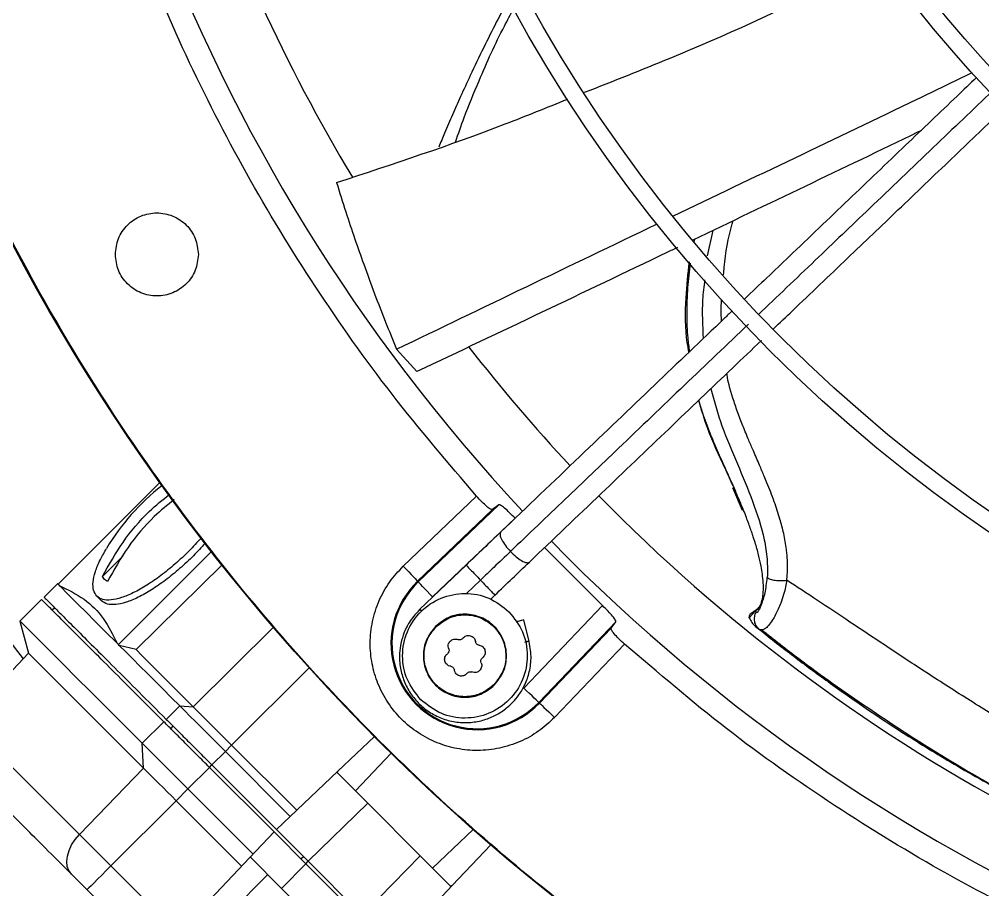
# Model space of a CAD drawing. Header units: inches. Extents: x 1229 to 1453, y -1023 to -720.
# Drawn here: x 1244.78 to 1250.26, y -994.6 to -989.65 of the extents above; entities that cross this region are included whole.
import ezdxf

# ---------------------------------------------------------------- set-up
doc = ezdxf.new("R2010")
doc.units = ezdxf.units.IN
doc.header["$MEASUREMENT"] = 0

msp = doc.modelspace()

# ---------------------------------------------------------------- linework, layer by layer
at = {"color": 18, "linetype": 'Continuous', "lineweight": 25, "true_color": 0x000000}
for p, q in [((1248.7254, -990.853), (1248.693, -990.9978)), ((1248.6202, -990.9147), (1248.6226, -990.9024)), ((1246.9271, -991.5281), (1247.0431, -991.6554)), ((1245.5806, -992.2863), (1245.0019, -992.8651)), ((1248.838, -992.3141), (1248.893, -992.4442)), ((1246.9651, -992.7628), (1247.3818, -992.3644)), ((1247.0467, -992.8482), (1247.4727, -992.4409)), ((1247.5089, -992.414), (1247.0505, -992.8522)), ((1247.5089, -992.414), (1247.4727, -992.4409)), ((1247.6008, -992.4895), (1247.1321, -992.9376)), ((1248.0982, -992.987), (1247.7683, -992.657)), ((1245.37, -992.7047), (1245.2541, -992.8207)), ((1245.3446, -993.2079), (1245.8737, -992.6788)), ((1245.9375, -992.7532), (1245.4451, -993.2373)), ((1247.3225, -992.7562), (1247.0577, -993.0093)), ((1245.2657, -992.8377), (1245.2541, -992.8207)), ((1245.2827, -992.8492), (1245.2657, -992.8377)), ((1244.9992, -992.8624), (1244.9219, -992.9384)), ((1245.0019, -992.8651), (1245.0089, -992.8721)), ((1247.0505, -992.8522), (1247.0467, -992.8482)), ((1247.4041, -992.8416), (1247.3244, -992.9178)), ((1245.2228, -992.9329), (1245.2489, -992.9591)), ((1247.4607, -992.951), (1247.4857, -992.927)), ((1244.9077, -992.9519), (1244.7852, -993.0744)), ((1244.9829, -992.9992), (1244.9689, -993.0132)), ((1247.6502, -993.4557), (1248.0982, -992.987)), ((1248.9807, -993.0046), (1248.9775, -993.0065)), ((1248.9331, -993.0559), (1248.9321, -993.0521)), ((1248.9331, -993.0559), (1248.9684, -993.016)), ((1248.9741, -993.0099), (1248.9368, -993.038)), ((1248.9684, -993.016), (1248.9715, -993.0136)), ((1248.9684, -993.016), (1248.9723, -993.024)), ((1244.7852, -993.0744), (1244.8343, -993.2579)), ((1246.2264, -993.1097), (1245.7694, -993.5616)), ((1247.6812, -993.1904), (1247.6515, -993.0682)), ((1248.1738, -993.0789), (1247.7356, -993.5373)), ((1248.1469, -993.1151), (1248.1738, -993.0789)), ((1248.9683, -993.1048), (1248.9914, -993.1234)), ((1248.1469, -993.1151), (1247.7396, -993.5411)), ((1248.9861, -993.1187), (1248.9936, -993.1235)), ((1245.3376, -993.2008), (1245.3446, -993.2079)), ((1245.3497, -993.2129), (1245.3446, -993.2079)), ((1245.4451, -993.2373), (1245.3497, -993.2129)), ((1248.2234, -993.2059), (1247.825, -993.6227)), ((1244.8343, -993.2579), (1244.4733, -993.6384)), ((1246.4296, -993.3401), (1245.9888, -993.7809)), ((1247.7396, -993.5411), (1247.7356, -993.5373)), ((1245.6173, -993.6337), (1245.6943, -993.5575)), ((1245.6943, -993.5575), (1245.7694, -993.5616)), ((1245.4806, -993.7699), (1245.6031, -993.6474)), ((1245.6425, -993.6868), (1245.6564, -993.6728)), ((1245.4883, -993.9118), (1245.4806, -993.7699)), ((1246.5932, -993.9289), (1246.8011, -993.7316)), ((1245.8767, -993.893), (1245.9532, -993.8165)), ((1245.9888, -993.7809), (1245.9532, -993.8165)), ((1245.9532, -993.8165), (1246.3225, -994.1857)), ((1245.9888, -993.7809), (1246.359, -994.1511)), ((1246.8966, -993.8267), (1246.693, -994.0412)), ((1245.1238, -994.2888), (1245.4883, -993.9118)), ((1245.7402, -994.0295), (1245.8627, -993.907)), ((1245.8627, -993.907), (1245.8767, -993.893)), ((1246.23, -994.2742), (1245.8627, -993.907)), ((1245.8767, -993.893), (1246.2439, -994.2603)), ((1246.5932, -993.9289), (1246.2439, -994.2603)), ((1246.5904, -993.9386), (1246.5932, -993.9289)), ((1246.7626, -994.1108), (1246.5904, -993.9386)), ((1245.6731, -994.0966), (1245.7402, -994.0295)), ((1245.7402, -994.0295), (1246.1107, -994.3999)), ((1245.3023, -994.4674), (1245.6731, -994.0966)), ((1246.0453, -994.4689), (1245.6731, -994.0966)), ((1246.4249, -994.4413), (1246.7626, -994.1108)), ((1247.0616, -994.4098), (1246.7626, -994.1108)), ((1246.8495, -994.1976), (1246.8494, -994.1977)), ((1246.2439, -994.2603), (1246.3971, -994.4134)), ((1247.1312, -994.4794), (1247.362, -994.2604)), ((1246.0919, -994.4198), (1246.23, -994.2742)), ((1246.411, -994.4552), (1246.23, -994.2742)), ((1246.9747, -994.323), (1246.9748, -994.3229)), ((1247.2435, -994.5792), (1247.4627, -994.3482)), ((1245.6682, -994.8663), (1246.0919, -994.4198)), ((1246.0919, -994.4198), (1246.096, -994.4186)), ((1246.096, -994.4186), (1246.2733, -994.5959)), ((1246.3831, -994.4274), (1246.3971, -994.4134)), ((1246.3971, -994.4134), (1246.4249, -994.4413)), ((1247.0616, -994.4098), (1246.7311, -994.7475)), ((1247.2338, -994.582), (1247.0616, -994.4098)), ((1245.6843, -994.8493), (1245.3023, -994.4674)), ((1246.2733, -994.5959), (1246.411, -994.4552)), ((1246.7172, -994.7614), (1246.411, -994.4552)), ((1246.4111, -994.4554), (1246.4249, -994.4413)), ((1246.7311, -994.7475), (1246.4249, -994.4413)), ((1245.7566, -994.9546), (1246.1943, -994.5169)), ((1246.9121, -994.9285), (1247.2435, -994.5792)), ((1247.2435, -994.5792), (1247.2338, -994.582)), ((1245.1668, -994.6029), (1246.5695, -996.0056)), ((1246.2733, -994.5959), (1246.5765, -994.8991))]:
    msp.add_line(p, q, dxfattribs=at)
at = {"color": 18, "linetype": 'Continuous', "lineweight": 25, "true_color": 0x000000, "flags": 128}
for points in [[(1246.9651, -992.7628), (1246.9808, -992.7793), (1246.996, -992.7951), (1247.01, -992.8098), (1247.0223, -992.8227), (1247.0324, -992.8333), (1247.0401, -992.8413), (1247.0449, -992.8463), (1247.0467, -992.8482)], [(1245.0089, -992.8721), (1245.0247, -992.888), (1245.0481, -992.9113), (1245.0787, -992.9419), (1245.1167, -992.9799), (1245.1617, -993.0249), (1245.2137, -993.0769), (1245.2724, -993.1356), (1245.3376, -993.2008)], [(1247.1321, -992.9376), (1247.1164, -992.9211), (1247.1012, -992.9052), (1247.0872, -992.8906), (1247.0749, -992.8777), (1247.0648, -992.8671), (1247.0571, -992.8591), (1247.0523, -992.8541), (1247.0505, -992.8522)], [(1244.7852, -993.0744), (1244.7903, -993.0795), (1244.8057, -993.0949), (1244.8313, -993.1205), (1244.867, -993.1562), (1244.9125, -993.2017), (1244.9676, -993.2568), (1245.032, -993.3212), (1245.1055, -993.3947), (1245.1875, -993.4767), (1245.2777, -993.5669), (1245.3756, -993.6648), (1245.4806, -993.7699)], [(1245.3497, -993.2129), (1245.3872, -993.2504), (1245.4263, -993.2896), (1245.4672, -993.3304), (1245.5096, -993.3728), (1245.5536, -993.4168), (1245.599, -993.4622), (1245.646, -993.5092), (1245.6943, -993.5575)], [(1244.8343, -993.2579), (1244.8357, -993.2592), (1244.8462, -993.2697), (1244.8672, -993.2907), (1244.8985, -993.3221), (1244.94, -993.3636), (1244.9915, -993.415), (1245.0526, -993.4761), (1245.1229, -993.5464), (1245.2021, -993.6257), (1245.2898, -993.7133), (1245.3854, -993.8089), (1245.4883, -993.9118)], [(1245.4451, -993.2373), (1245.4806, -993.2728), (1245.5177, -993.3098), (1245.5562, -993.3483), (1245.5961, -993.3882), (1245.6374, -993.4296), (1245.6801, -993.4723), (1245.7241, -993.5163), (1245.7694, -993.5616)], [(1247.7356, -993.5373), (1247.7337, -993.5355), (1247.7287, -993.5306), (1247.7207, -993.523), (1247.7101, -993.5129), (1247.6972, -993.5006), (1247.6825, -993.4866), (1247.6667, -993.4714), (1247.6502, -993.4557)], [(1247.7396, -993.5411), (1247.7415, -993.5429), (1247.7465, -993.5477), (1247.7545, -993.5554), (1247.7651, -993.5655), (1247.778, -993.5778), (1247.7926, -993.5918), (1247.8085, -993.607), (1247.825, -993.6227)], [(1245.6943, -993.5575), (1245.7222, -993.5854), (1245.7518, -993.615), (1245.783, -993.6462), (1245.8155, -993.6787), (1245.849, -993.7122), (1245.8833, -993.7465), (1245.9181, -993.7813), (1245.9532, -993.8165)], [(1245.7694, -993.5616), (1245.793, -993.5852), (1245.8182, -993.6103), (1245.8446, -993.6367), (1245.8721, -993.6642), (1245.9005, -993.6926), (1245.9295, -993.7217), (1245.959, -993.7512), (1245.9888, -993.7809)], [(1244.4733, -993.6384), (1244.4746, -993.6397), (1244.4851, -993.6501), (1244.506, -993.671), (1244.5371, -993.7022), (1244.5784, -993.7435), (1244.6296, -993.7947), (1244.6903, -993.8554), (1244.7603, -993.9254), (1244.8391, -994.0042), (1244.9263, -994.0914), (1245.0214, -994.1864), (1245.1238, -994.2888)], [(1245.4806, -993.7699), (1245.5086, -993.7978), (1245.5383, -993.8275), (1245.5696, -993.8588), (1245.6021, -993.8913), (1245.6357, -993.9249), (1245.6701, -993.9593), (1245.705, -993.9943), (1245.7402, -994.0295)], [(1245.4883, -993.9118), (1245.5082, -993.9317), (1245.5293, -993.9529), (1245.5516, -993.9751), (1245.5748, -993.9983), (1245.5987, -994.0222), (1245.6232, -994.0467), (1245.648, -994.0716), (1245.6731, -994.0966)], [(1245.0777, -994.5139), (1245.0631, -994.4941), (1245.0542, -994.4699), (1245.0514, -994.4422), (1245.0547, -994.4119), (1245.0641, -994.3803), (1245.0791, -994.3484), (1245.0992, -994.3176), (1245.1238, -994.2888)], [(1245.1238, -994.2888), (1245.143, -994.3081), (1245.1634, -994.3285), (1245.1849, -994.35), (1245.2073, -994.3724), (1245.2304, -994.3955), (1245.2541, -994.4191), (1245.2781, -994.4432), (1245.3023, -994.4674)], [(1245.3023, -994.4674), (1245.2757, -994.494), (1245.2502, -994.5195), (1245.2267, -994.543), (1245.2063, -994.5634), (1245.1895, -994.5802), (1245.177, -994.5927), (1245.1694, -994.6004), (1245.1668, -994.6029)]]:
    msp.add_lwpolyline(points, dxfattribs=at)
at = {"color": 18, "linetype": 'Continuous', "lineweight": 25, "true_color": 0x000000}
for radius in [11.7126, 8.5704, 8.472, 6.6478, 6.5493]:
    msp.add_circle((1255.1106, -985.4772), radius, dxfattribs=at)
for centre, radius, start, end in [((1255.1106, -985.4772), 10.2157, 134.36248, 223.03765), ((1255.1106, -985.4772), 9.8425, 185.11809, 211.02291), ((1255.1106, -985.4772), 12.9331, 193.26667, 217.16308), ((1255.1106, -985.4772), 11.7147, 201.53134, 215.54744), ((1255.1106, -985.4772), 9.8425, 217.84433, 223.01247), ((1246.4278, -993.3585), 1.3451, 128.4475, 148.7958), ((1255.1106, -985.4772), 9.8425, 224.38828, 241.78244), ((1255.1106, -985.4772), 10.2157, 224.36307, 313.03719), ((1244.3375, -993.5271), 0.9379, 44.8979, 45.1274), ((1247.3853, -993.2025), 0.4901, 133.7094, 316.2906), ((1247.3853, -993.2025), 0.4845, 133.7094, 316.2906)]:
    msp.add_arc(centre, radius, start, end, dxfattribs=at)
for points, knots in [([(1266.8201, -985.4772), (1266.8153, -985.7326), (1266.8057, -986.2436), (1266.7276, -987.0067), (1266.6035, -987.7632), (1266.4292, -988.51), (1266.2066, -989.2438), (1265.9365, -989.9614), (1265.6201, -990.6599), (1265.2586, -991.3361), (1264.8537, -991.9873), (1264.407, -992.6106), (1263.9206, -993.2033), (1263.3964, -993.763), (1262.8368, -994.2871), (1262.244, -994.7736), (1261.6207, -995.2202), (1260.9696, -995.6252), (1260.2933, -995.9866), (1259.5949, -996.3031), (1258.8772, -996.5732), (1258.1434, -996.7958), (1257.3967, -996.9699), (1256.6401, -997.0948), (1255.877, -997.17), (1255.1106, -997.1951), (1254.3442, -997.17), (1253.5811, -997.0948), (1252.8246, -996.9699), (1252.0778, -996.7958), (1251.344, -996.5732), (1250.6264, -996.3031), (1249.9279, -995.9866), (1249.2517, -995.6252), (1248.6005, -995.2202), (1247.9772, -994.7736), (1247.3845, -994.2871), (1246.8248, -993.763), (1246.3006, -993.2033), (1245.8142, -992.6106), (1245.3675, -991.9873), (1244.9626, -991.3361), (1244.6012, -990.6599), (1244.2847, -989.9614), (1244.0146, -989.2438), (1243.792, -988.51), (1243.6177, -987.7632), (1243.4936, -987.0067), (1243.4156, -986.2436), (1243.4059, -985.7326), (1243.4011, -985.4772)], [0, 0, 0, 0, 0.020833, 0.041667, 0.0625, 0.083333, 0.104167, 0.125, 0.145833, 0.166667, 0.1875, 0.208333, 0.229167, 0.25, 0.270833, 0.291667, 0.3125, 0.333333, 0.354167, 0.375, 0.395833, 0.416667, 0.4375, 0.458333, 0.479167, 0.5, 0.520833, 0.541667, 0.5625, 0.583333, 0.604167, 0.625, 0.645833, 0.666667, 0.6875, 0.708333, 0.729167, 0.75, 0.770833, 0.791667, 0.8125, 0.833333, 0.854167, 0.875, 0.895833, 0.916667, 0.9375, 0.958333, 0.979167, 1, 1, 1, 1]), ([(1247.3818, -992.3644), (1247.2187, -992.1734), (1246.8923, -991.7913), (1246.4574, -991.175), (1246.0652, -990.5311), (1245.7218, -989.8598), (1245.4279, -989.1654), (1245.1854, -988.4515), (1244.9951, -987.7218), (1244.8595, -986.9802), (1244.7742, -986.2307), (1244.7637, -985.7283), (1244.7584, -985.4772)], [0, 0, 0, 0, 0.1, 0.2, 0.3, 0.4, 0.5, 0.6, 0.7, 0.8, 0.9, 1, 1, 1, 1]), ([(1247.9965, -990.0666), (1248.1591, -990.0026), (1248.6339, -989.8158), (1249.1973, -989.5611), (1249.5903, -989.357), (1249.6857, -989.3075)], [0, 0, 0, 0, 0.282847, 0.825958, 1, 1, 1, 1]), ([(1247.564, -989.5345), (1247.5406, -989.5791), (1247.4923, -989.6711), (1247.4197, -989.8168), (1247.352, -989.9579), (1247.2929, -990.0856), (1247.2441, -990.1949), (1247.2027, -990.2909), (1247.1782, -990.3517), (1247.1676, -990.3781)], [0, 0, 0, 0, 0.162065, 0.334016, 0.522299, 0.662138, 0.782984, 0.905809, 1, 1, 1, 1]), ([(1247.2625, -990.35), (1247.2783, -990.3033), (1247.3175, -990.1876), (1247.4106, -989.9638), (1247.5026, -989.7571), (1247.575, -989.6245), (1247.5928, -989.5921)], [0, 0, 0, 0, 0.183146, 0.453263, 0.866217, 1, 1, 1, 1]), ([(1248.4988, -990.7722), (1248.9616, -990.5498), (1249.5284, -990.2774), (1250.0968, -990.0048), (1250.2013, -989.9548)], [0, 0, 0, 0, 0.816319, 1, 1, 1, 1]), ([(1250.225, -989.9826), (1250.188, -990.0179), (1250.0535, -990.1465), (1249.8111, -990.3781), (1249.4929, -990.6822), (1249.1878, -990.9738), (1248.9913, -991.1616), (1248.907, -991.2421)], [0, 0, 0, 0, 0.083548, 0.304273, 0.549894, 0.807023, 1, 1, 1, 1]), ([(1250.3162, -990.0588), (1250.2044, -990.1656), (1249.9706, -990.3891), (1249.6347, -990.7101), (1249.3019, -991.0281), (1249.0912, -991.2295), (1248.9828, -991.333)], [0, 0, 0, 0, 0.250239, 0.523314, 0.754844, 1, 1, 1, 1]), ([(1246.5855, -990.5801), (1246.9075, -990.4744), (1247.3508, -990.3289), (1247.7825, -990.153), (1247.9007, -990.1049)], [0, 0, 0, 0, 0.726359, 1, 1, 1, 1]), ([(1249.0712, -991.412), (1249.1067, -991.378), (1249.2464, -991.2445), (1249.4822, -991.0192), (1249.7843, -990.7305), (1250.0734, -990.4542), (1250.2777, -990.2589), (1250.3802, -990.161), (1250.3912, -990.1505)], [0, 0, 0, 0, 0.0814873, 0.3197252, 0.5373894, 0.7686628, 0.9752676, 1, 1, 1, 1]), ([(1249.9086, -990.2849), (1249.9023, -990.288), (1249.4698, -990.4976), (1249.0374, -990.7042), (1248.6112, -990.9078)], [0, 0, 0, 0, 0.014485, 1, 1, 1, 1]), ([(1246.5855, -990.5801), (1246.6029, -990.6358), (1246.6364, -990.7435), (1246.6883, -990.8982), (1246.7428, -991.0536), (1246.8009, -991.2111), (1246.8633, -991.3724), (1246.9061, -991.4769), (1246.9271, -991.5281)], [0, 0, 0, 0, 0.173712, 0.335417, 0.485076, 0.663267, 0.834916, 1, 1, 1, 1]), ([(1245.3277, -990.989), (1245.3312, -990.9581), (1245.3383, -990.8962), (1245.3929, -990.8176), (1245.471, -990.7651), (1245.5639, -990.7466), (1245.6567, -990.7651), (1245.7348, -990.8176), (1245.7894, -990.8962), (1245.7965, -990.9581), (1245.8001, -990.989)], [0, 0, 0, 0, 0.125001, 0.249999, 0.375001, 0.5, 0.624999, 0.750001, 0.874999, 1, 1, 1, 1]), ([(1248.7868, -991.1049), (1248.7878, -991.0903), (1248.7947, -990.9933), (1248.8138, -990.8899), (1248.8386, -990.8037), (1248.8403, -990.7979)], [0, 0, 0, 0, 0.141269, 0.942004, 1, 1, 1, 1]), ([(1246.9271, -991.5281), (1247.4191, -991.2912), (1247.9127, -991.0536), (1248.4081, -990.8157), (1248.4098, -990.8149)], [0, 0, 0, 0, 0.996593, 1, 1, 1, 1]), ([(1248.5237, -990.9498), (1248.5039, -990.9593), (1248.0098, -991.1965), (1247.5166, -991.4306), (1247.0431, -991.6554)], [0, 0, 0, 0, 0.039923, 1, 1, 1, 1]), ([(1245.8001, -990.989), (1245.7965, -991.0199), (1245.7894, -991.0817), (1245.7348, -991.1604), (1245.6567, -991.2129), (1245.5639, -991.2314), (1245.471, -991.2129), (1245.3929, -991.1604), (1245.3383, -991.0817), (1245.3312, -991.0199), (1245.3277, -990.989)], [0, 0, 0, 0, 0.125001, 0.249999, 0.375001, 0.5, 0.624999, 0.750001, 0.874999, 1, 1, 1, 1]), ([(1248.5891, -991.5459), (1248.5861, -991.5281), (1248.5685, -991.4273), (1248.568, -991.2534), (1248.585, -991.0992), (1248.5925, -991.0313)], [0, 0, 0, 0, 0.1066829, 0.6070023, 1, 1, 1, 1]), ([(1248.5938, -991.5414), (1248.5904, -991.5157), (1248.5811, -991.4459), (1248.5783, -991.324), (1248.5816, -991.1818), (1248.5932, -991.0849), (1248.5987, -991.0387)], [0, 0, 0, 0, 0.156377, 0.425494, 0.726552, 1, 1, 1, 1]), ([(1248.679, -991.1338), (1248.6743, -991.1714), (1248.6606, -991.2833), (1248.6668, -991.3941), (1248.6709, -991.4677)], [0, 0, 0, 0, 0.336109, 1, 1, 1, 1]), ([(1248.7754, -991.3678), (1248.7735, -991.3412), (1248.7707, -991.3016), (1248.7745, -991.2615), (1248.7757, -991.2484)], [0, 0, 0, 0, 0.672927, 1, 1, 1, 1]), ([(1248.8352, -991.3107), (1248.8207, -991.3246), (1248.6729, -991.4658), (1248.3841, -991.7418), (1247.9593, -992.1477), (1247.6688, -992.4253), (1247.5188, -992.5687)], [0, 0, 0, 0, 0.032896, 0.333488, 0.65575, 1, 1, 1, 1]), ([(1248.9278, -991.3856), (1248.8068, -991.5012), (1248.5597, -991.7373), (1248.2124, -992.0692), (1247.8823, -992.3847), (1247.6782, -992.5797), (1247.5748, -992.6786)], [0, 0, 0, 0, 0.266548, 0.544123, 0.768951, 1, 1, 1, 1]), ([(1247.682, -992.7395), (1247.8181, -992.6094), (1248.0819, -992.3573), (1248.4681, -991.9883), (1248.7719, -991.698), (1248.9475, -991.5301), (1249.0016, -991.4784)], [0, 0, 0, 0, 0.311548, 0.603973, 0.878038, 1, 1, 1, 1]), ([(1249.1459, -992.8421), (1249.1471, -992.8309), (1249.1494, -992.8081), (1249.1508, -992.7727), (1249.1504, -992.7357), (1249.1482, -992.7001), (1249.1425, -992.6466), (1249.1302, -992.5783), (1249.1063, -992.4877), (1249.0743, -992.3914), (1249.0427, -992.3112), (1249.0144, -992.2422), (1248.9886, -992.1813), (1248.959, -992.1129), (1248.9325, -992.0515), (1248.915, -992.0099), (1248.9014, -991.9769), (1248.8882, -991.944), (1248.8733, -991.9051), (1248.8589, -991.8651), (1248.834, -991.7886), (1248.8136, -991.723), (1248.8056, -991.6678), (1248.8053, -991.666)], [0, 0, 0, 0, 0.0270423, 0.0552845, 0.0846831, 0.1152046, 0.1395977, 0.2120298, 0.2789941, 0.361372, 0.4537629, 0.4869631, 0.54233, 0.6152435, 0.670255, 0.7076151, 0.7275014, 0.7590064, 0.7959033, 0.8311815, 0.8648988, 0.9956318, 1, 1, 1, 1]), ([(1248.7136, -991.7537), (1248.7334, -991.8248), (1248.7741, -991.9713), (1248.8649, -992.1778), (1248.9539, -992.3897), (1249.0131, -992.5733), (1249.0372, -992.7218), (1249.036, -992.7923), (1249.0354, -992.827)], [0, 0, 0, 0, 0.196215, 0.404211, 0.608038, 0.807201, 0.904799, 1, 1, 1, 1]), ([(1248.8407, -992.3081), (1248.8256, -992.2739), (1248.7767, -992.1636), (1248.7005, -992.0072), (1248.6613, -991.873), (1248.6455, -991.8188)], [0, 0, 0, 0, 0.211327, 0.681394, 1, 1, 1, 1]), ([(1248.9007, -992.4452), (1248.8963, -992.4344), (1248.8852, -992.407), (1248.8639, -992.3566), (1248.8337, -992.2877), (1248.7991, -992.2109), (1248.767, -992.1394), (1248.7411, -992.0802), (1248.7199, -992.0298), (1248.6961, -991.9704), (1248.6719, -991.9035), (1248.6542, -991.8489), (1248.6469, -991.8213), (1248.6461, -991.8182)], [0, 0, 0, 0, 0.050654, 0.129517, 0.240157, 0.382651, 0.503208, 0.589188, 0.670392, 0.746815, 0.874475, 0.985894, 1, 1, 1, 1]), ([(1245.2541, -992.8207), (1245.2912, -992.7549), (1245.3659, -992.6225), (1245.4977, -992.4646), (1245.5971, -992.3845), (1245.6367, -992.3526)], [0, 0, 0, 0, 0.372368, 0.750222, 1, 1, 1, 1]), ([(1245.6625, -992.3834), (1245.6239, -992.4146), (1245.5254, -992.4941), (1245.3944, -992.651), (1245.3198, -992.7835), (1245.2827, -992.8492)], [0, 0, 0, 0, 0.245374, 0.6254441, 1, 1, 1, 1]), ([(1247.4727, -992.4409), (1247.4698, -992.4409), (1247.464, -992.4409), (1247.4415, -992.4242), (1247.4127, -992.3979), (1247.392, -992.3754), (1247.3818, -992.3644)], [0, 0, 0, 0, 0.252798, 0.503601, 0.755766, 1, 1, 1, 1]), ([(1247.6008, -992.4895), (1247.5904, -992.4787), (1247.5692, -992.4567), (1247.5402, -992.4307), (1247.5176, -992.414), (1247.5118, -992.414), (1247.5089, -992.414)], [0, 0, 0, 0, 0.244784, 0.49675, 0.747378, 1, 1, 1, 1]), ([(1248.9715, -993.0136), (1248.974, -993.0119), (1248.9797, -993.0078), (1248.9873, -992.9989), (1248.9943, -992.9879), (1249.0008, -992.9737), (1249.0061, -992.9566), (1249.0104, -992.9343), (1249.0135, -992.903), (1249.0132, -992.8602), (1249.0082, -992.8099), (1248.9995, -992.7565), (1248.9859, -992.6962), (1248.9712, -992.6442), (1248.9591, -992.6055), (1248.951, -992.5809), (1248.9412, -992.5524), (1248.9296, -992.5201), (1248.9159, -992.484), (1248.9062, -992.4585), (1248.9007, -992.4453), (1248.9007, -992.4452)], [0, 0, 0, 0, 0.032636, 0.076037, 0.116202, 0.153152, 0.206735, 0.249654, 0.303413, 0.394056, 0.47299, 0.541348, 0.63507, 0.736494, 0.766177, 0.801543, 0.84258, 0.88927, 0.941595, 0.999521, 1, 1, 1, 1]), ([(1245.8158, -992.6016), (1245.7928, -992.6269), (1245.7458, -992.6786), (1245.6674, -992.7512), (1245.5864, -992.8172), (1245.5061, -992.8726), (1245.43, -992.9154), (1245.3608, -992.9439), (1245.3016, -992.9567), (1245.2533, -992.9547), (1245.2329, -992.9402), (1245.2228, -992.9329)], [0, 0, 0, 0, 0.106403, 0.218101, 0.329802, 0.441502, 0.553201, 0.6649, 0.776601, 0.888299, 1, 1, 1, 1]), ([(1247.5188, -992.5687), (1247.4866, -992.5994), (1247.4224, -992.6608), (1247.3558, -992.7244), (1247.3225, -992.7562)], [0, 0, 0, 0, 0.5, 1, 1, 1, 1]), ([(1247.5188, -992.5687), (1247.5166, -992.5734), (1247.5123, -992.5827), (1247.5234, -992.6112), (1247.5447, -992.6449), (1247.5648, -992.6674), (1247.5748, -992.6786)], [0, 0, 0, 0, 0.257051, 0.5141, 0.757047, 1, 1, 1, 1]), ([(1245.2228, -992.9329), (1245.2155, -992.9227), (1245.2009, -992.9024), (1245.1989, -992.8541), (1245.212, -992.7947), (1245.2378, -992.7299), (1245.2653, -992.6831), (1245.2778, -992.6619)], [0, 0, 0, 0, 0.207149, 0.414296, 0.621446, 0.828592, 1, 1, 1, 1]), ([(1245.8378, -992.6322), (1245.8162, -992.656), (1245.7705, -992.7062), (1245.6936, -992.7774), (1245.6125, -992.8434), (1245.5323, -992.8988), (1245.4562, -992.9416), (1245.387, -992.9701), (1245.3278, -992.9829), (1245.2794, -992.9809), (1245.2591, -992.9663), (1245.2489, -992.9591)], [0, 0, 0, 0, 0.100725, 0.213136, 0.325543, 0.437954, 0.550362, 0.66277, 0.775181, 0.887592, 1, 1, 1, 1]), ([(1247.5748, -992.6786), (1247.5434, -992.7085), (1247.4875, -992.762), (1247.4296, -992.8173), (1247.4041, -992.8416)], [0, 0, 0, 0, 0.559888, 1, 1, 1, 1]), ([(1247.5748, -992.6786), (1247.5855, -992.6891), (1247.607, -992.7101), (1247.6397, -992.7329), (1247.6677, -992.7453), (1247.6772, -992.7414), (1247.682, -992.7395)], [0, 0, 0, 0, 0.2429508, 0.4859025, 0.742956, 1, 1, 1, 1]), ([(1247.825, -993.6227), (1247.7961, -993.6497), (1247.7375, -993.7045), (1247.6302, -993.7634), (1247.5126, -993.8015), (1247.3904, -993.8147), (1247.2704, -993.8036), (1247.1554, -993.7697), (1247.048, -993.7135), (1246.9523, -993.6355), (1246.8743, -993.5398), (1246.8181, -993.4324), (1246.7842, -993.3174), (1246.7731, -993.1974), (1246.7863, -993.0752), (1246.8243, -992.9576), (1246.8833, -992.8503), (1246.9381, -992.7917), (1246.9651, -992.7628)], [0, 0, 0, 0, 0.060996, 0.124061, 0.187994, 0.25149, 0.313297, 0.373713, 0.436214, 0.500001, 0.563788, 0.626287, 0.686703, 0.74851, 0.812007, 0.87594, 0.939005, 1, 1, 1, 1]), ([(1247.3225, -992.7562), (1247.3238, -992.7576), (1247.3264, -992.7603), (1247.346, -992.7808), (1247.373, -992.809), (1247.3937, -992.8308), (1247.4041, -992.8416)], [0, 0, 0, 0, 0.257051, 0.514097, 0.757047, 1, 1, 1, 1]), ([(1247.4857, -992.927), (1247.519, -992.8952), (1247.5856, -992.8316), (1247.6498, -992.7702), (1247.682, -992.7395)], [0, 0, 0, 0, 0.5, 1, 1, 1, 1]), ([(1248.9723, -993.024), (1248.9756, -993.0249), (1248.9825, -993.0267), (1249.0025, -992.9839), (1249.0242, -992.9183), (1249.0317, -992.8574), (1249.0354, -992.827)], [0, 0, 0, 0, 0.244465, 0.494333, 0.747922, 1, 1, 1, 1]), ([(1249.0354, -992.827), (1249.0374, -992.8286), (1249.0416, -992.8318), (1249.0517, -992.8361), (1249.0649, -992.8399), (1249.0806, -992.8427), (1249.0978, -992.8444), (1249.1151, -992.8447), (1249.1315, -992.844), (1249.1412, -992.8427), (1249.1459, -992.8421)], [0, 0, 0, 0, 0.114966, 0.238118, 0.367405, 0.50001, 0.632592, 0.761862, 0.885042, 1, 1, 1, 1]), ([(1245.0089, -992.8721), (1245.0578, -992.8963), (1245.1551, -992.9444), (1245.2653, -993.0546), (1245.3135, -993.152), (1245.3376, -993.2008)], [0, 0, 0, 0, 0.334131, 0.665855, 1, 1, 1, 1]), ([(1247.4041, -992.8416), (1247.4145, -992.8525), (1247.4353, -992.8742), (1247.4623, -992.9025), (1247.4818, -992.923), (1247.4844, -992.9257), (1247.4857, -992.927)], [0, 0, 0, 0, 0.242948, 0.48591, 0.742952, 1, 1, 1, 1]), ([(1249.1459, -992.8421), (1249.1438, -992.8545), (1249.1391, -992.8824), (1249.1278, -992.9266), (1249.1135, -992.9694), (1249.0978, -993.0074), (1249.0821, -993.0396), (1249.0633, -993.0721), (1249.0425, -993.1004), (1249.0147, -993.1276), (1249.0006, -993.125), (1248.9914, -993.1234)], [0, 0, 0, 0, 0.072105, 0.161197, 0.268568, 0.350796, 0.43457, 0.526811, 0.651246, 0.771788, 1, 1, 1, 1]), ([(1250.6526, -993.8091), (1250.5757, -993.7635), (1250.4151, -993.6681), (1250.1734, -993.518), (1249.9331, -993.3639), (1249.7107, -993.2175), (1249.509, -993.0824), (1249.3243, -992.9589), (1249.2042, -992.8802), (1249.1459, -992.8421)], [0, 0, 0, 0, 0.149671, 0.313004, 0.476343, 0.62737, 0.758625, 0.882805, 1, 1, 1, 1]), ([(1244.922, -992.9383), (1244.9242, -992.9406), (1244.9286, -992.945), (1244.9646, -992.981), (1245.0215, -993.0379), (1245.1009, -993.1172), (1245.201, -993.2174), (1245.3213, -993.3377), (1245.4589, -993.4753), (1245.5645, -993.5809), (1245.6173, -993.6337)], [0, 0, 0, 0, 0.125, 0.25, 0.375, 0.499999, 0.624999, 0.75, 0.874999, 1, 1, 1, 1]), ([(1247.0652, -993.5226), (1247.0362, -993.486), (1246.9781, -993.4129), (1246.9526, -993.2716), (1246.9797, -993.133), (1247.0587, -993.015), (1247.1767, -992.9361), (1247.3153, -992.909), (1247.4566, -992.9344), (1247.5297, -992.9925), (1247.5663, -993.0215)], [0, 0, 0, 0, 0.125, 0.25, 0.375, 0.5, 0.624999, 0.75, 0.874997, 1, 1, 1, 1]), ([(1245.6031, -993.6474), (1245.5503, -993.5946), (1245.4447, -993.489), (1245.3071, -993.3513), (1245.1868, -993.231), (1245.0866, -993.1308), (1245.0073, -993.0515), (1244.9503, -992.9946), (1244.9144, -992.9586), (1244.9099, -992.9541), (1244.9077, -992.9519)], [0, 0, 0, 0, 0.125, 0.25, 0.375001, 0.5, 0.625, 0.75, 0.875, 1, 1, 1, 1]), ([(1248.1738, -993.0789), (1248.1738, -993.076), (1248.1738, -993.0701), (1248.1571, -993.0476), (1248.1311, -993.0186), (1248.1091, -992.9974), (1248.0982, -992.987)], [0, 0, 0, 0, 0.252623, 0.50325, 0.755212, 1, 1, 1, 1]), ([(1247.0593, -993.0078), (1247.0403, -993.0285), (1247.0043, -993.0676), (1246.97, -993.135), (1246.9507, -993.198), (1246.9415, -993.267), (1246.9459, -993.3405), (1246.968, -993.4182), (1247.0046, -993.4879), (1247.0557, -993.5491), (1247.119, -993.5984), (1247.1913, -993.6333), (1247.2694, -993.652), (1247.3491, -993.6537), (1247.4252, -993.6391), (1247.4829, -993.6153), (1247.5244, -993.5906), (1247.556, -993.5675), (1247.5903, -993.536), (1247.6264, -993.4924), (1247.6602, -993.4343), (1247.6853, -993.3612), (1247.6965, -993.2734), (1247.6849, -993.2126), (1247.6787, -993.1805)], [0, 0, 0, 0, 0.0533824, 0.1009312, 0.1426403, 0.1785036, 0.2332098, 0.2817654, 0.3315116, 0.3821065, 0.432737, 0.4833659, 0.5339976, 0.5846254, 0.6342122, 0.6807424, 0.7028695, 0.726028, 0.7553995, 0.7912982, 0.8337157, 0.8826452, 0.9380768, 1, 1, 1, 1]), ([(1247.0593, -993.0078), (1247.0598, -993.0083), (1247.0604, -993.009), (1247.0681, -993.0171), (1247.0696, -993.0186)], [0, 0, 0, 0, 0.81299, 1, 1, 1, 1]), ([(1247.5663, -993.0215), (1247.5953, -993.0581), (1247.6534, -993.1312), (1247.6788, -993.2725), (1247.6517, -993.4111), (1247.5728, -993.5291), (1247.4547, -993.608), (1247.3162, -993.6351), (1247.1749, -993.6097), (1247.1017, -993.5516), (1247.0652, -993.5226)], [0, 0, 0, 0, 0.124998, 0.249999, 0.374999, 0.499997, 0.625001, 0.749998, 0.875, 1, 1, 1, 1]), ([(1247.4828, -993.4391), (1247.5021, -993.4147), (1247.5408, -993.366), (1247.5578, -993.2717), (1247.5397, -993.1794), (1247.4871, -993.1007), (1247.4084, -993.0481), (1247.316, -993.03), (1247.2218, -993.047), (1247.1731, -993.0857), (1247.1487, -993.105)], [0, 0, 0, 0, 0.124998, 0.249999, 0.374999, 0.499997, 0.624999, 0.749999, 0.874998, 1, 1, 1, 1]), ([(1247.1511, -993.1075), (1247.1752, -993.0884), (1247.2232, -993.0502), (1247.316, -993.0335), (1247.4071, -993.0513), (1247.4846, -993.1032), (1247.5365, -993.1807), (1247.5543, -993.2717), (1247.5375, -993.3646), (1247.4994, -993.4126), (1247.4803, -993.4366)], [0, 0, 0, 0, 0.125002, 0.250001, 0.374999, 0.500001, 0.625, 0.750001, 0.875002, 1, 1, 1, 1]), ([(1248.9372, -993.0378), (1248.9369, -993.038), (1248.9353, -993.0394), (1248.9334, -993.0427), (1248.9318, -993.0474), (1248.932, -993.0505), (1248.9321, -993.0521)], [0, 0, 0, 0, 0.0775977, 0.3706838, 0.6689054, 1, 1, 1, 1]), ([(1248.9331, -993.0559), (1248.9371, -993.065), (1248.9456, -993.0839), (1248.9605, -993.0976), (1248.9683, -993.1048)], [0, 0, 0, 0, 0.478631, 1, 1, 1, 1]), ([(1248.9914, -993.1234), (1248.985, -993.117), (1248.9717, -993.104), (1248.962, -993.0771), (1248.9614, -993.0488), (1248.9687, -993.032), (1248.9723, -993.024)], [0, 0, 0, 0, 0.245999, 0.505279, 0.761668, 1, 1, 1, 1]), ([(1248.9814, -993.0072), (1248.9808, -993.0073), (1248.9789, -993.0075), (1248.9759, -993.0087), (1248.9718, -993.0111), (1248.9698, -993.0141), (1248.9684, -993.016)], [0, 0, 0, 0, 0.1162568, 0.3486718, 0.5764603, 1, 1, 1, 1]), ([(1247.1487, -993.105), (1247.1293, -993.1294), (1247.0906, -993.1781), (1247.0737, -993.2724), (1247.0917, -993.3647), (1247.1444, -993.4434), (1247.2231, -993.496), (1247.3154, -993.5141), (1247.4096, -993.4971), (1247.4584, -993.4584), (1247.4828, -993.4391)], [0, 0, 0, 0, 0.125001, 0.25, 0.375, 0.500001, 0.625002, 0.75, 0.874999, 1, 1, 1, 1]), ([(1247.4803, -993.4366), (1247.4563, -993.4557), (1247.4083, -993.4939), (1247.3154, -993.5106), (1247.2244, -993.4928), (1247.1469, -993.4409), (1247.095, -993.3634), (1247.0772, -993.2724), (1247.0939, -993.1795), (1247.1321, -993.1315), (1247.1511, -993.1075)], [0, 0, 0, 0, 0.125002, 0.25, 0.374998, 0.499999, 0.625, 0.75, 0.874999, 1, 1, 1, 1]), ([(1247.65, -993.0685), (1247.6504, -993.0684), (1247.652, -993.068), (1247.641, -993.0707), (1247.6246, -993.0747), (1247.6093, -993.0784), (1247.605, -993.0795)], [0, 0, 0, 0, 0.12422, 0.48944, 0.854963, 1, 1, 1, 1]), ([(1247.3039, -993.1724), (1247.3068, -993.1692), (1247.3122, -993.1633), (1247.3232, -993.1581), (1247.3347, -993.156), (1247.3464, -993.1574), (1247.3573, -993.1621), (1247.3663, -993.1696), (1247.3731, -993.1797), (1247.3749, -993.1875), (1247.3758, -993.1916)], [0, 0, 0, 0, 0.1361948, 0.2545558, 0.3795603, 0.4999804, 0.6203724, 0.7453897, 0.8637246, 1, 1, 1, 1]), ([(1248.2234, -993.2059), (1248.2123, -993.1958), (1248.1899, -993.1751), (1248.1636, -993.1463), (1248.1469, -993.1238), (1248.1469, -993.118), (1248.1469, -993.1151)], [0, 0, 0, 0, 0.244228, 0.496405, 0.7472, 1, 1, 1, 1]), ([(1248.9914, -993.1234), (1249.0559, -993.1742), (1249.1838, -993.2751), (1249.3865, -993.4247), (1249.5897, -993.5676), (1249.7294, -993.6593), (1249.7952, -993.7025)], [0, 0, 0, 0, 0.248583, 0.4931128, 0.7613408, 1, 1, 1, 1]), ([(1249.003, -993.1233), (1249.0735, -993.1789), (1249.2729, -993.3364), (1249.6065, -993.5695), (1250.0021, -993.8292), (1250.2697, -993.9834), (1250.4035, -994.0605)], [0, 0, 0, 0, 0.1541255, 0.436157, 0.7180716, 1, 1, 1, 1]), ([(1247.2235, -993.2324), (1247.2222, -993.2284), (1247.2198, -993.2207), (1247.2208, -993.2086), (1247.2246, -993.1975), (1247.2297, -993.1915), (1247.2322, -993.1885)], [0, 0, 0, 0, 0.272448, 0.509111, 0.759138, 1, 1, 1, 1]), ([(1247.2322, -993.1885), (1247.2352, -993.186), (1247.2412, -993.1809), (1247.2523, -993.1771), (1247.2644, -993.1761), (1247.2721, -993.1785), (1247.2761, -993.1798)], [0, 0, 0, 0, 0.240789, 0.490827, 0.727523, 1, 1, 1, 1]), ([(1247.3039, -993.1724), (1247.3021, -993.1743), (1247.2986, -993.178), (1247.2914, -993.1811), (1247.2835, -993.1821), (1247.2786, -993.1806), (1247.2761, -993.1798)], [0, 0, 0, 0, 0.25606, 0.500209, 0.743992, 1, 1, 1, 1]), ([(1247.3962, -993.212), (1247.3936, -993.2114), (1247.3886, -993.2102), (1247.3823, -993.2055), (1247.3776, -993.1992), (1247.3764, -993.1942), (1247.3758, -993.1916)], [0, 0, 0, 0, 0.2559923, 0.4999622, 0.7439762, 1, 1, 1, 1]), ([(1247.3962, -993.212), (1247.4003, -993.2129), (1247.4081, -993.2147), (1247.4182, -993.2215), (1247.4257, -993.2305), (1247.4304, -993.2414), (1247.4317, -993.2531), (1247.4297, -993.2647), (1247.4244, -993.2756), (1247.4185, -993.2811), (1247.4154, -993.2839)], [0, 0, 0, 0, 0.136257, 0.254638, 0.379615, 0.500029, 0.62154, 0.744012, 0.866502, 1, 1, 1, 1]), ([(1247.681, -993.1896), (1247.6797, -993.19), (1247.6774, -993.1905), (1247.6615, -993.1944), (1247.6549, -993.196)], [0, 0, 0, 0, 0.587321, 1, 1, 1, 1]), ([(1261.9979, -993.2059), (1261.8068, -993.3691), (1261.4248, -993.6954), (1260.8084, -994.1304), (1260.1646, -994.5225), (1259.4932, -994.866), (1258.7989, -995.1599), (1258.0849, -995.4024), (1257.3552, -995.5925), (1256.6137, -995.7289), (1255.8641, -995.8111), (1255.1106, -995.8385), (1254.3571, -995.8111), (1253.6076, -995.7289), (1252.866, -995.5925), (1252.1363, -995.4024), (1251.4224, -995.1599), (1250.728, -994.866), (1250.0567, -994.5225), (1249.4128, -994.1304), (1248.7965, -993.6954), (1248.4144, -993.3691), (1248.2234, -993.2059)], [0, 0, 0, 0, 0.0500001, 0.1, 0.15, 0.1999999, 0.25, 0.3, 0.35, 0.4000001, 0.45, 0.5000001, 0.5499999, 0.5999999, 0.65, 0.7, 0.75, 0.8000001, 0.8500001, 0.9000001, 0.9500001, 1, 1, 1, 1]), ([(1247.2353, -993.3321), (1247.2311, -993.3312), (1247.2234, -993.3294), (1247.2133, -993.3226), (1247.2058, -993.3136), (1247.2011, -993.3028), (1247.1997, -993.291), (1247.2018, -993.2795), (1247.207, -993.2685), (1247.2129, -993.2631), (1247.216, -993.2602)], [0, 0, 0, 0, 0.136215, 0.2546, 0.379581, 0.500011, 0.620405, 0.745434, 0.863751, 1, 1, 1, 1]), ([(1247.2235, -993.2324), (1247.2242, -993.2349), (1247.2257, -993.2398), (1247.2248, -993.2476), (1247.2217, -993.2549), (1247.218, -993.2584), (1247.216, -993.2602)], [0, 0, 0, 0, 0.253955, 0.496823, 0.744134, 1, 1, 1, 1]), ([(1247.2353, -993.3321), (1247.2379, -993.3327), (1247.2429, -993.3339), (1247.2492, -993.3386), (1247.2539, -993.3449), (1247.255, -993.3499), (1247.2556, -993.3525)], [0, 0, 0, 0, 0.256116, 0.500053, 0.743956, 1, 1, 1, 1]), ([(1247.408, -993.3117), (1247.4092, -993.3156), (1247.4117, -993.3233), (1247.4107, -993.3355), (1247.4068, -993.3467), (1247.4017, -993.3527), (1247.3993, -993.3556)], [0, 0, 0, 0, 0.263349, 0.515158, 0.763707, 1, 1, 1, 1]), ([(1247.408, -993.3117), (1247.4072, -993.3091), (1247.4057, -993.3042), (1247.4066, -993.2964), (1247.4098, -993.2892), (1247.4135, -993.2857), (1247.4154, -993.2839)], [0, 0, 0, 0, 0.255934, 0.499866, 0.743871, 1, 1, 1, 1]), ([(1247.3276, -993.3718), (1247.3247, -993.3749), (1247.3193, -993.3808), (1247.3083, -993.386), (1247.2968, -993.3881), (1247.285, -993.3867), (1247.2741, -993.382), (1247.2652, -993.3745), (1247.2583, -993.3644), (1247.2566, -993.3566), (1247.2556, -993.3525)], [0, 0, 0, 0, 0.1362254, 0.2545431, 0.3795475, 0.4999676, 0.6203595, 0.7453767, 0.8637384, 1, 1, 1, 1]), ([(1247.3276, -993.3718), (1247.3294, -993.3698), (1247.3328, -993.3661), (1247.3401, -993.363), (1247.3479, -993.362), (1247.3528, -993.3635), (1247.3553, -993.3643)], [0, 0, 0, 0, 0.256067, 0.500072, 0.743998, 1, 1, 1, 1]), ([(1247.3993, -993.3556), (1247.3963, -993.3581), (1247.3903, -993.3632), (1247.3791, -993.367), (1247.367, -993.368), (1247.3594, -993.3656), (1247.3553, -993.3643)], [0, 0, 0, 0, 0.240782, 0.490819, 0.727517, 1, 1, 1, 1]), ([(1245.8627, -993.907), (1245.8392, -993.8835), (1245.7922, -993.8365), (1245.724, -993.7682), (1245.6594, -993.7036), (1245.6219, -993.6661), (1245.6031, -993.6474)], [0, 0, 0, 0, 0.250004, 0.499998, 0.750003, 1, 1, 1, 1]), ([(1245.6173, -993.6337), (1245.636, -993.6524), (1245.6735, -993.6899), (1245.738, -993.7544), (1245.8062, -993.8226), (1245.8532, -993.8696), (1245.8767, -993.893)], [0, 0, 0, 0, 0.249998, 0.499996, 0.749999, 1, 1, 1, 1]), ([(1249.7952, -993.7025), (1249.836, -993.7284), (1249.9235, -993.7843), (1250.0652, -993.8697), (1250.224, -993.9619), (1250.3357, -994.0233), (1250.3936, -994.0551)], [0, 0, 0, 0, 0.204358, 0.439518, 0.709892, 1, 1, 1, 1]), ([(1245.0777, -994.5139), (1245.033, -994.4692), (1244.9428, -994.379), (1244.8242, -994.2604), (1244.7192, -994.1554), (1244.6314, -994.0675), (1244.5621, -993.9982), (1244.5129, -993.9491), (1244.4825, -993.9186), (1244.4787, -993.9149), (1244.4769, -993.9131)], [0, 0, 0, 0, 0.122394, 0.246996, 0.373112, 0.5, 0.626888, 0.753004, 0.877606, 1, 1, 1, 1]), ([(1245.1668, -994.6029), (1245.1505, -994.5867), (1245.1179, -994.5541), (1245.0911, -994.5273), (1245.0777, -994.5139)], [0, 0, 0, 0, 0.4999944, 1, 1, 1, 1])]:
    msp.add_open_spline(points, degree=3, knots=knots, dxfattribs=at)

doc.saveas('drawing.dxf')
